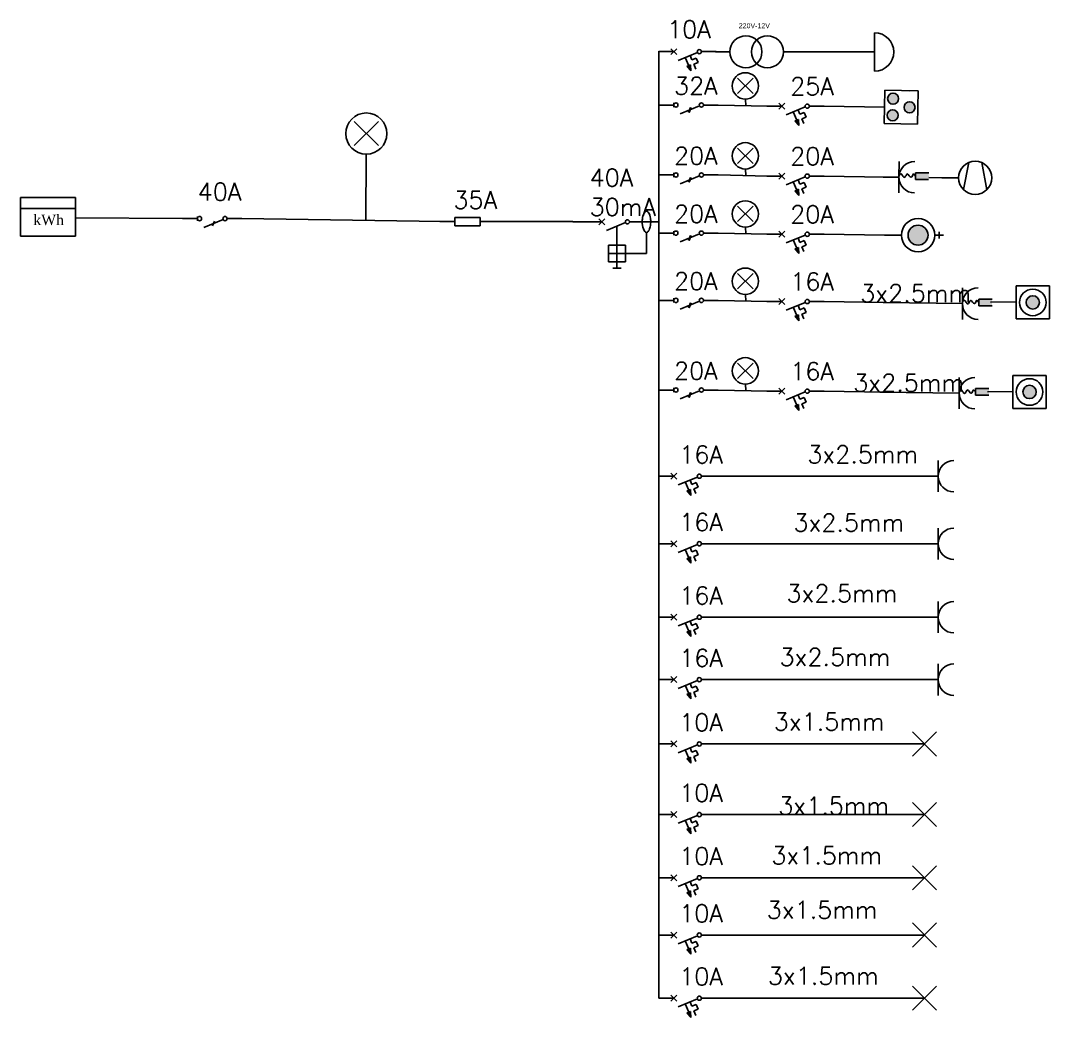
# Model space of a CAD drawing. Header units: millimetres. Extents: x 2744.1 to 2773.1, y 1487 to 1500.
# Drawn here: x 2767.29 to 2773.13, y 1492.5 to 1498.17 of the extents above; entities that cross this region are included whole.
import ezdxf

# ---------------------------------------------------------------- set-up
doc = ezdxf.new("R2010")
doc.units = ezdxf.units.MM
doc.linetypes.add('ACAD_ISO10W100', pattern=[18, 12, -3, 0, -3])
for name, color, linetype in [('00-03-bmw', 1, 'Continuous'), ('Γραμμές Λευκών Συσκευών', 1, 'Continuous'), ('Γραμμές Φωτισμού', 5, 'Continuous'), ('Πίνακας Διανομής', 254, 'Continuous'), ('συμβολα', 254, 'Continuous')]:
    doc.layers.add(name, color=color, linetype=linetype)
doc.styles.add('Romans', font='Romans.shx')
doc.styles.get("Standard").update_dxf_attribs({"font": 'arial.ttf'})

msp = doc.modelspace()

# ---------------------------------------------------------------- hatches: boundary and pattern name
at = {"layer": '00-03-bmw'}
for points in [[(2772.3723, 1497.3058), (2772.3721, 1497.268), (2772.4476, 1497.2675), (2772.4479, 1497.3053)], [(2772.7325, 1496.5876), (2772.7325, 1496.5498), (2772.8081, 1496.5498), (2772.8081, 1496.5876)], [(2772.7142, 1496.0782), (2772.7142, 1496.0404), (2772.7898, 1496.0404), (2772.7898, 1496.0782)]]:
    msp.add_hatch(color=256, dxfattribs=at).paths.add_polyline_path(points)
at = {"layer": 'Γραμμές Λευκών Συσκευών', "linetype": 'Continuous'}
h = msp.add_hatch(color=256, dxfattribs=at)
h.paths.add_polyline_path([(2772.3075, 1497.6775, 1), (2772.3705, 1497.6775, 1)])
h.paths.add_polyline_path([(2772.2749, 1497.6325, 1), (2772.2119, 1497.6325, 1)])
h.paths.add_polyline_path([(2772.2771, 1497.7269, 1), (2772.2141, 1497.7269, 1)])
for points in [[(2772.3306, 1496.9507, 1), (2772.444, 1496.9507, 1)], [(2773.0772, 1496.5687, 1), (2773.0016, 1496.5687, 1)], [(2773.0589, 1496.0593, 1), (2772.9833, 1496.0593, 1)]]:
    msp.add_hatch(color=256, dxfattribs=at).paths.add_polyline_path(points)
at = {"layer": 'συμβολα'}
h = msp.add_hatch(color=256, dxfattribs=at)
h.dxf.hatch_style = 1
h.paths.add_polyline_path([(2771.0968, 1497.8847), (2771.095, 1497.9192), (2771.0728, 1497.9094)])
h = msp.add_hatch(color=256, dxfattribs=at)
h.dxf.hatch_style = 1
h.paths.add_polyline_path([(2771.7103, 1497.5747), (2771.7085, 1497.6092), (2771.6863, 1497.5994)])
h = msp.add_hatch(color=256, dxfattribs=at)
h.dxf.hatch_style = 1
h.paths.add_polyline_path([(2771.7103, 1497.177), (2771.7085, 1497.2114), (2771.6863, 1497.2016)])
h = msp.add_hatch(color=256, dxfattribs=at)
h.dxf.hatch_style = 1
h.paths.add_polyline_path([(2771.7103, 1496.8466), (2771.7085, 1496.8811), (2771.6863, 1496.8713)])
h = msp.add_hatch(color=256, dxfattribs=at)
h.dxf.hatch_style = 1
h.paths.add_polyline_path([(2771.7103, 1496.4641), (2771.7085, 1496.4985), (2771.6863, 1496.4888)])
h = msp.add_hatch(color=256, dxfattribs=at)
h.dxf.hatch_style = 1
h.paths.add_polyline_path([(2771.7103, 1495.9545), (2771.7085, 1495.9889), (2771.6863, 1495.9791)])
h = msp.add_hatch(color=256, dxfattribs=at)
h.dxf.hatch_style = 1
h.paths.add_polyline_path([(2771.0968, 1495.471), (2771.095, 1495.5054), (2771.0728, 1495.4956)])
h = msp.add_hatch(color=256, dxfattribs=at)
h.dxf.hatch_style = 1
h.paths.add_polyline_path([(2771.0968, 1495.0868), (2771.095, 1495.1213), (2771.0728, 1495.1115)])
h = msp.add_hatch(color=256, dxfattribs=at)
h.dxf.hatch_style = 1
h.paths.add_polyline_path([(2771.0968, 1494.6694), (2771.095, 1494.7038), (2771.0728, 1494.694)])
h = msp.add_hatch(color=256, dxfattribs=at)
h.dxf.hatch_style = 1
h.paths.add_polyline_path([(2771.0968, 1494.3145), (2771.095, 1494.349), (2771.0728, 1494.3392)])
h = msp.add_hatch(color=256, dxfattribs=at)
h.dxf.hatch_style = 1
h.paths.add_polyline_path([(2771.0968, 1493.9486), (2771.095, 1493.983), (2771.0728, 1493.9732)])
h = msp.add_hatch(color=256, dxfattribs=at)
h.dxf.hatch_style = 1
h.paths.add_polyline_path([(2771.0968, 1493.5473), (2771.095, 1493.5817), (2771.0728, 1493.5719)])
h = msp.add_hatch(color=256, dxfattribs=at)
h.dxf.hatch_style = 1
h.paths.add_polyline_path([(2771.0968, 1493.1877), (2771.095, 1493.2222), (2771.0728, 1493.2124)])
h = msp.add_hatch(color=256, dxfattribs=at)
h.dxf.hatch_style = 1
h.paths.add_polyline_path([(2771.0968, 1492.8624), (2771.095, 1492.8968), (2771.0728, 1492.887)])
h = msp.add_hatch(color=256, dxfattribs=at)
h.dxf.hatch_style = 1
h.paths.add_polyline_path([(2771.0968, 1492.5034), (2771.095, 1492.5378), (2771.0728, 1492.5281)])

# ---------------------------------------------------------------- linework, layer by layer
at = {"layer": '00-03-bmw'}
for p, q in [((2772.3723, 1497.3058, 1.44), (2772.3721, 1497.268, 1.44)), ((2772.3721, 1497.268, 1.44), (2772.4476, 1497.2675, 1.44)), ((2772.4479, 1497.3053, 1.44), (2772.3723, 1497.3058, 1.44)), ((2772.8081, 1496.5876, 1.4152), (2772.7325, 1496.5876, 1.4152)), ((2772.7325, 1496.5876, 1.4152), (2772.7325, 1496.5498, 1.4152)), ((2772.7325, 1496.5498, 1.4152), (2772.8081, 1496.5498, 1.4152)), ((2772.7898, 1496.0782, 1.44), (2772.7142, 1496.0782, 1.44)), ((2772.7142, 1496.0782, 1.44), (2772.7142, 1496.0404, 1.44)), ((2772.7142, 1496.0404, 1.44), (2772.7898, 1496.0404, 1.44))]:
    msp.add_line(p, q, dxfattribs=at)
for points in [[(2772.3722, 1497.2869, 1.44), (2772.3594, 1497.2977, 1.44), (2772.3551, 1497.2886, 1.44), (2772.3472, 1497.2801, 1.44), (2772.3369, 1497.2888, 1.44), (2772.3268, 1497.2988, 1.44), (2772.3169, 1497.2865, 1.44), (2772.309, 1497.2789, 1.44), (2772.2988, 1497.2908, 1.44), (2772.2888, 1497.2991, 1.44), (2772.28, 1497.2897, 1.44), (2772.2799, 1497.2734, 1.44)], [(2772.7325, 1496.5687, 1.4152), (2772.7196, 1496.5794, 1.4152), (2772.7154, 1496.5703, 1.4152), (2772.7075, 1496.5618, 1.4152), (2772.6972, 1496.5703, 1.4152), (2772.6871, 1496.5804, 1.4152), (2772.6773, 1496.5679, 1.4152), (2772.6694, 1496.5603, 1.4152), (2772.6591, 1496.5721, 1.4152), (2772.6491, 1496.5804, 1.4152), (2772.6404, 1496.5709, 1.4152), (2772.6404, 1496.5546, 1.4152)], [(2772.7142, 1496.0593, 1.44), (2772.7013, 1496.07, 1.44), (2772.6971, 1496.0609, 1.44), (2772.6892, 1496.0524, 1.44), (2772.6789, 1496.0609, 1.44), (2772.6688, 1496.071, 1.44), (2772.659, 1496.0585, 1.44), (2772.6511, 1496.0509, 1.44), (2772.6408, 1496.0628, 1.44), (2772.6308, 1496.071, 1.44), (2772.622, 1496.0615, 1.44), (2772.622, 1496.0452, 1.44)]]:
    msp.add_spline(points, degree=3, dxfattribs=at)
at = {"layer": 'Γραμμές Λευκών Συσκευών', "linetype": 'Continuous'}
for p, q in [((2772.1951, 1497.5863, 1.44), (2772.1994, 1497.7753, 1.44)), ((2772.1994, 1497.7753, 1.44), (2772.3884, 1497.7709, 1.44)), ((2772.2939, 1497.7731, 1.44), (2772.3411, 1497.772, 1.44)), ((2772.3884, 1497.7709, 1.44), (2772.384, 1497.582, 1.44)), ((2772.384, 1497.582, 1.44), (2772.1951, 1497.5863, 1.44)), ((2772.6176, 1497.2771, 2.88), (2772.5221, 1497.2777, 2.88)), ((2772.6176, 1497.2771, 2.88), (2772.6176, 1497.2771, 2.88)), ((2772.507, 1496.9507, 1.44), (2772.507, 1496.97, 1.44)), ((2772.2928, 1496.9507, 1.44), (2772.1972, 1496.9507, 1.44)), ((2772.2928, 1496.9507, 1.44), (2772.2928, 1496.9507, 1.44)), ((2772.4818, 1496.9507, 1.44), (2772.5322, 1496.9507, 1.44)), ((2772.507, 1496.9315, 1.44), (2772.507, 1496.9507, 1.44)), ((2772.9449, 1496.4742, -3.5452), (2772.9449, 1496.6632, -3.5452)), ((2772.9449, 1496.6632, -3.5452), (2773.1339, 1496.6632, -3.5452)), ((2773.0394, 1496.6632, -3.5452), (2773.0394, 1496.6632, -3.5452)), ((2773.0394, 1496.6632, -3.5452), (2773.0867, 1496.6632, -3.5452)), ((2773.1339, 1496.6632, -3.5452), (2773.1339, 1496.4742, -3.5452)), ((2773.1339, 1496.6002, -3.5452), (2773.1339, 1496.6317, -3.5452)), ((2773.1339, 1496.5372, -3.5452), (2773.1339, 1496.5057, -3.5452)), ((2773.1339, 1496.4742, -3.5452), (2772.9449, 1496.4742, -3.5452)), ((2772.9266, 1495.9648, -3.5204), (2772.9266, 1496.1538, -3.5204)), ((2772.9266, 1496.1538, -3.5204), (2773.1156, 1496.1538, -3.5204)), ((2773.0211, 1496.1538, -3.5204), (2773.0211, 1496.1538, -3.5204)), ((2773.0211, 1496.1538, -3.5204), (2773.0684, 1496.1538, -3.5204)), ((2773.1156, 1496.1538, -3.5204), (2773.1156, 1495.9648, -3.5204)), ((2773.1156, 1496.0908, -3.5204), (2773.1156, 1496.1223, -3.5204)), ((2773.1156, 1496.0278, -3.5204), (2773.1156, 1495.9963, -3.5204)), ((2773.1156, 1495.9648, -3.5204), (2772.9266, 1495.9648, -3.5204))]:
    msp.add_line(p, q, dxfattribs=at)
at = {"layer": 'Γραμμές Λευκών Συσκευών'}
for p, q in [((2772.2787, 1497.2805, 1.44), (2772.2793, 1497.37, 1.44)), ((2772.1893, 1497.2811, 1.44), (2772.2787, 1497.2805, 1.44)), ((2772.2787, 1497.2805, 1.44), (2772.2782, 1497.1911, 1.44)), ((2772.6391, 1496.5617, 1.4152), (2772.6391, 1496.6512, 1.4152)), ((2772.1889, 1496.5683, 1.4152), (2772.6391, 1496.5617, 1.4152)), ((2772.6391, 1496.5617, 1.4152), (2772.6391, 1496.4723, 1.4152)), ((2772.9449, 1496.5715, -3.5452), (2772.7999, 1496.5695, 1.4152)), ((2772.6208, 1496.0524, 1.44), (2772.6208, 1496.1418, 1.44)), ((2772.1706, 1496.059, 1.44), (2772.6208, 1496.0524, 1.44)), ((2772.6208, 1496.0524, 1.44), (2772.6208, 1495.9629, 1.44)), ((2772.9266, 1496.0621, -3.5204), (2772.7816, 1496.0602, 1.44))]:
    msp.add_line(p, q, dxfattribs=at)
at = {"layer": 'Γραμμές Λευκών Συσκευών', "linetype": 'ACAD_ISO10W100', "ltscale": 0.1}
for p, q in [((2772.6765, 1497.364, 2.88), (2772.6449, 1497.2101, 2.88)), ((2772.7489, 1497.3635, 2.88), (2772.7785, 1497.2092, 2.88))]:
    msp.add_line(p, q, dxfattribs=at)
at = {"layer": 'Γραμμές Λευκών Συσκευών', "ltscale": 0.3}
msp.add_line((2772.525, 1497.2777, 2.88), (2772.4481, 1497.2782, 2.88), dxfattribs=at)
at = {"layer": 'Γραμμές Λευκών Συσκευών', "linetype": 'Continuous'}
for centre, radius in [((2772.2456, 1497.7269, 1.44), 0.0315), ((2772.2434, 1497.6325, 1.44), 0.0315), ((2772.339, 1497.6775, 1.44), 0.0315), ((2772.7121, 1497.2765, 2.88), 0.0945), ((2772.3873, 1496.9507, 1.44), 0.0945), ((2772.3873, 1496.9507, 1.44), 0.0567), ((2773.0394, 1496.5687, -3.5452), 0.0756), ((2773.0394, 1496.5687, -3.5452), 0.0378), ((2773.0211, 1496.0593, -3.5204), 0.0756), ((2773.0211, 1496.0593, -3.5204), 0.0378)]:
    msp.add_circle(centre, radius, dxfattribs=at)
at = {"layer": 'Γραμμές Λευκών Συσκευών'}
for centre, start, end in [((2772.3682, 1497.28, 1.44), 89.63167, 269.63167), ((2772.7285, 1496.5617, 1.4152), 90, 270), ((2772.7102, 1496.0524, 1.44), 90, 270)]:
    msp.add_arc(centre, 0.0894, start, end, dxfattribs=at)
at = {"layer": 'Γραμμές Φωτισμού'}
for p, q in [((2772.3556, 1494.1267), (2772.4928, 1493.9896)), ((2772.4928, 1494.1267), (2772.3556, 1493.9896)), ((2772.3556, 1493.7254), (2772.4928, 1493.5882)), ((2772.4928, 1493.7254), (2772.3556, 1493.5882)), ((2772.3556, 1493.3659), (2772.4928, 1493.2287)), ((2772.4928, 1493.3659), (2772.3556, 1493.2287)), ((2772.3556, 1493.0405), (2772.4928, 1492.9033)), ((2772.4928, 1493.0405), (2772.3556, 1492.9033)), ((2772.3556, 1492.6816), (2772.4928, 1492.5444)), ((2772.4928, 1492.6816), (2772.3556, 1492.5444))]:
    msp.add_line(p, q, dxfattribs=at)
at = {"layer": 'Πίνακας Διανομής'}
for p, q in [((2772.1402, 1497.9924), (2772.1402, 1498.1018)), ((2770.9151, 1497.0266), (2770.9151, 1497.9971)), ((2771.7009, 1497.9931), (2772.0279, 1497.9931)), ((2772.0308, 1497.9924), (2772.1402, 1497.9924)), ((2772.1402, 1497.9924), (2772.1402, 1497.883)), ((2771.4058, 1497.7247), (2771.4085, 1497.687)), ((2771.2521, 1497.6906), (2771.5322, 1497.6842)), ((2771.8536, 1497.6842), (2772.1972, 1497.6788, 1.44)), ((2769.2518, 1497.4115), (2769.2483, 1497.0344)), ((2771.4058, 1497.3269), (2771.4085, 1497.2892)), ((2771.2521, 1497.2929), (2771.5322, 1497.2864)), ((2771.8536, 1497.2864), (2772.1972, 1497.2811, 1.44)), ((2768.2079, 1497.045), (2767.5994, 1497.0485)), ((2768.5449, 1497.045), (2769.6773, 1497.0279)), ((2769.982, 1497.0279), (2770.4256, 1497.0279)), ((2770.9151, 1497.0266), (2770.9151, 1495.6089)), ((2771.2521, 1496.9625), (2771.5322, 1496.956)), ((2771.4058, 1496.9966), (2771.4085, 1496.9589)), ((2771.8536, 1496.956), (2772.1972, 1496.9507, 1.44)), ((2771.4058, 1496.614), (2771.4085, 1496.5764)), ((2771.2521, 1496.58), (2771.5322, 1496.5735)), ((2771.8536, 1496.5735), (2772.1972, 1496.5682, 1.44)), ((2771.4058, 1496.1044), (2771.4085, 1496.0668)), ((2771.2521, 1496.0704), (2771.5322, 1496.0639)), ((2771.8536, 1496.0639), (2772.1972, 1496.0586, 1.44)), ((2770.9151, 1495.6089), (2770.9151, 1494.3145)), ((2771.2401, 1495.5804), (2772.4238, 1495.5804)), ((2771.2401, 1495.1963), (2772.4238, 1495.1963)), ((2771.2401, 1494.7788), (2772.4238, 1494.7788)), ((2771.2401, 1494.4239), (2772.4238, 1494.4239)), ((2770.9151, 1494.3145), (2770.9151, 1493.0128)), ((2771.2401, 1494.058), (2772.4238, 1494.058)), ((2770.9151, 1493.77), (2770.9151, 1492.6128)), ((2771.2401, 1493.6567), (2772.4238, 1493.6567)), ((2771.2401, 1493.2972), (2772.4238, 1493.2972)), ((2771.2401, 1492.9718), (2772.4238, 1492.9718)), ((2771.2401, 1492.6128), (2772.4238, 1492.6128))]:
    msp.add_line(p, q, dxfattribs=at)
msp.add_arc((2772.1402, 1497.9924), 0.1094, 270, 90, dxfattribs=at)
at = {"layer": 'συμβολα'}
for p, q in [((2771.0161, 1498.0111), (2770.9821, 1497.9772)), ((2771.0161, 1497.9772), (2770.9821, 1498.0111)), ((2770.9991, 1497.9941), (2770.9151, 1497.9941)), ((2771.133, 1497.9895), (2771.0241, 1497.9444)), ((2771.0842, 1497.9144), (2771.0646, 1497.9617)), ((2771.1026, 1497.9478), (2771.0925, 1497.9722)), ((2771.1267, 1497.9578), (2771.1026, 1497.9478)), ((2771.1373, 1497.9322), (2771.1267, 1497.9578)), ((2771.2401, 1497.9941), (2771.1561, 1497.9941)), ((2771.3182, 1497.9931), (2771.2368, 1497.9931)), ((2771.6223, 1497.9931), (2771.7037, 1497.9931)), ((2771.0728, 1497.9094), (2771.095, 1497.9192)), ((2771.0968, 1497.8847), (2771.0728, 1497.9094)), ((2771.095, 1497.9192), (2771.0968, 1497.8847)), ((2771.1373, 1497.9322), (2771.1132, 1497.9222)), ((2771.1244, 1497.8953), (2771.1132, 1497.9222)), ((2771.3618, 1497.8436), (2771.4497, 1497.7557)), ((2771.4497, 1497.8436), (2771.3618, 1497.7557)), ((2770.9991, 1497.6906), (2770.9151, 1497.6906)), ((2770.9991, 1497.7026), (2770.9991, 1497.6786)), ((2771.145, 1497.6861), (2771.0361, 1497.6409)), ((2771.0936, 1497.6761), (2771.083, 1497.6491)), ((2771.0974, 1497.6761), (2771.0867, 1497.6491)), ((2771.2521, 1497.6906), (2771.1681, 1497.6906)), ((2771.6126, 1497.6842), (2771.5286, 1497.6842)), ((2771.6296, 1497.7011), (2771.5957, 1497.6672)), ((2771.6296, 1497.6672), (2771.5957, 1497.7011)), ((2771.7465, 1497.6796), (2771.6376, 1497.6345)), ((2771.7161, 1497.6379), (2771.706, 1497.6623)), ((2771.8536, 1497.6842), (2771.7696, 1497.6842)), ((2771.6977, 1497.6044), (2771.6781, 1497.6518)), ((2771.6863, 1497.5994), (2771.7085, 1497.6092)), ((2771.7103, 1497.5747), (2771.6863, 1497.5994)), ((2771.7085, 1497.6092), (2771.7103, 1497.5747)), ((2771.7402, 1497.6478), (2771.7161, 1497.6379)), ((2771.7508, 1497.6222), (2771.7267, 1497.6122)), ((2771.7379, 1497.5853), (2771.7267, 1497.6122)), ((2771.7508, 1497.6222), (2771.7402, 1497.6478)), ((2769.1832, 1497.5971), (2769.3204, 1497.4599)), ((2769.3204, 1497.5971), (2769.1832, 1497.4599)), ((2771.3618, 1497.4458), (2771.4497, 1497.3579)), ((2771.4497, 1497.4458), (2771.3618, 1497.3579)), ((2770.9991, 1497.2929), (2770.9151, 1497.2929)), ((2770.9991, 1497.3049), (2770.9991, 1497.2809)), ((2771.145, 1497.2883), (2771.0361, 1497.2432)), ((2771.0936, 1497.2783), (2771.083, 1497.2513)), ((2771.0974, 1497.2783), (2771.0867, 1497.2513)), ((2771.2521, 1497.2929), (2771.1681, 1497.2929)), ((2771.6126, 1497.2864), (2771.5286, 1497.2864)), ((2771.6296, 1497.3034), (2771.5957, 1497.2694)), ((2771.6296, 1497.2694), (2771.5957, 1497.3034)), ((2771.7465, 1497.2818), (2771.6376, 1497.2367)), ((2771.6977, 1497.2066), (2771.6781, 1497.254)), ((2771.7161, 1497.2401), (2771.706, 1497.2645)), ((2771.7402, 1497.2501), (2771.7161, 1497.2401)), ((2771.7508, 1497.2244), (2771.7402, 1497.2501)), ((2771.8536, 1497.2864), (2771.7696, 1497.2864)), ((2771.6863, 1497.2016), (2771.7085, 1497.2114)), ((2771.7103, 1497.177), (2771.6863, 1497.2016)), ((2771.7085, 1497.2114), (2771.7103, 1497.177)), ((2771.7508, 1497.2244), (2771.7267, 1497.2144)), ((2771.7379, 1497.1875), (2771.7267, 1497.2144)), ((2767.2869, 1497.1334), (2767.2869, 1497.1647)), ((2767.2869, 1497.1647), (2767.5994, 1497.1647)), ((2767.2869, 1497.1334), (2767.2869, 1496.9459)), ((2767.5994, 1497.1647), (2767.5994, 1497.1334)), ((2767.5994, 1496.9459), (2767.5994, 1497.1334)), ((2767.5994, 1497.1022), (2767.2869, 1497.1022)), ((2770.827, 1497.069), (2770.8301, 1497.0753)), ((2770.8301, 1497.0753), (2770.8341, 1497.0809)), ((2770.8341, 1497.0809), (2770.8387, 1497.0852)), ((2770.8387, 1497.0852), (2770.8426, 1497.0865)), ((2770.8426, 1497.0865), (2770.8458, 1497.0864)), ((2770.8458, 1497.0864), (2770.8499, 1497.0848)), ((2770.8499, 1497.0848), (2770.8536, 1497.0812)), ((2770.8536, 1497.0812), (2770.8578, 1497.0753)), ((2770.8578, 1497.0753), (2770.8607, 1497.0695)), ((2771.3618, 1497.1155), (2771.4497, 1497.0276)), ((2771.4497, 1497.1155), (2771.3618, 1497.0276)), ((2768.2919, 1497.045), (2768.2079, 1497.045)), ((2768.2919, 1497.057), (2768.2919, 1497.033)), ((2768.4378, 1497.0404), (2768.3289, 1496.9953)), ((2768.3887, 1497.0313), (2768.378, 1497.0043)), ((2768.5449, 1497.045), (2768.4609, 1497.045)), ((2769.754, 1497.0279), (2769.67, 1497.0279)), ((2769.754, 1497.0519), (2769.898, 1497.0519)), ((2769.754, 1497.0039), (2769.754, 1497.0519)), ((2769.898, 1497.0519), (2769.898, 1497.0039)), ((2769.982, 1497.0279), (2769.898, 1497.0279)), ((2770.592, 1497.0266), (2770.4256, 1497.0266)), ((2770.608, 1497.0096), (2770.574, 1497.0435)), ((2770.608, 1497.0435), (2770.574, 1497.0096)), ((2770.7249, 1497.022), (2770.616, 1496.9769)), ((2770.916, 1497.0266), (2770.748, 1497.0266)), ((2770.8202, 1497.0356), (2770.8208, 1497.042)), ((2770.8204, 1497.0266), (2770.8202, 1497.0356)), ((2770.8202, 1497.0189), (2770.8204, 1497.0266)), ((2770.8214, 1497.0062), (2770.8202, 1497.0189)), ((2770.8208, 1497.042), (2770.8222, 1497.0521)), ((2770.8222, 1497.0521), (2770.8241, 1497.0606)), ((2770.8241, 1497.0606), (2770.827, 1497.069)), ((2770.8607, 1497.0695), (2770.8628, 1497.0639)), ((2770.8628, 1497.0639), (2770.8652, 1497.055)), ((2770.8652, 1497.055), (2770.8664, 1497.0483)), ((2770.8664, 1497.0483), (2770.8674, 1497.0402)), ((2770.8676, 1497.0153), (2770.8671, 1497.0105)), ((2770.8674, 1497.0402), (2770.8678, 1497.0344)), ((2770.8679, 1497.022), (2770.8676, 1497.0153)), ((2770.8678, 1497.0344), (2770.8679, 1497.0299)), ((2770.8679, 1497.0299), (2770.868, 1497.0262)), ((2770.868, 1497.0262), (2770.8679, 1497.022)), ((2769.898, 1497.0039), (2769.754, 1497.0039)), ((2770.676, 1496.8946), (2770.676, 1497.0026)), ((2770.8232, 1496.9962), (2770.8214, 1497.0062)), ((2770.8263, 1496.9859), (2770.8232, 1496.9962)), ((2770.8302, 1496.9776), (2770.8263, 1496.9859)), ((2770.8345, 1496.9718), (2770.8302, 1496.9776)), ((2770.8393, 1496.9676), (2770.8345, 1496.9718)), ((2770.844, 1496.9666), (2770.8393, 1496.9676)), ((2770.844, 1496.9666), (2770.844, 1496.8466)), ((2770.8491, 1496.9679), (2770.8441, 1496.9666)), ((2770.8532, 1496.9715), (2770.8491, 1496.9679)), ((2770.856, 1496.975), (2770.8532, 1496.9715)), ((2770.8589, 1496.9798), (2770.856, 1496.975)), ((2770.8617, 1496.9862), (2770.8589, 1496.9798)), ((2770.8637, 1496.9921), (2770.8617, 1496.9862)), ((2770.8654, 1496.9991), (2770.8637, 1496.9921)), ((2770.8665, 1497.0054), (2770.8654, 1496.9991)), ((2770.8671, 1497.0105), (2770.8665, 1497.0054)), ((2770.9991, 1496.9625), (2770.9151, 1496.9625)), ((2770.9991, 1496.9745), (2770.9991, 1496.9505)), ((2771.145, 1496.9579), (2771.0361, 1496.9128)), ((2771.2521, 1496.9625), (2771.1681, 1496.9625)), ((2771.6126, 1496.956), (2771.5286, 1496.956)), ((2771.6296, 1496.973), (2771.5957, 1496.9391)), ((2771.6296, 1496.9391), (2771.5957, 1496.973)), ((2771.8536, 1496.956), (2771.7696, 1496.956)), ((2767.2869, 1496.9459), (2767.5994, 1496.9459)), ((2771.0936, 1496.948), (2771.083, 1496.921)), ((2771.0974, 1496.948), (2771.0867, 1496.921)), ((2771.7465, 1496.9514), (2771.6376, 1496.9063)), ((2771.6977, 1496.8763), (2771.6781, 1496.9236)), ((2771.7161, 1496.9097), (2771.706, 1496.9341)), ((2771.7402, 1496.9197), (2771.7161, 1496.9097)), ((2771.7508, 1496.8941), (2771.7402, 1496.9197)), ((2770.628, 1496.7986), (2770.628, 1496.8946)), ((2770.628, 1496.8946), (2770.724, 1496.8946)), ((2770.724, 1496.8466), (2770.628, 1496.8466)), ((2770.676, 1496.8946), (2770.676, 1496.7986)), ((2770.724, 1496.8946), (2770.724, 1496.7986)), ((2770.844, 1496.8466), (2770.724, 1496.8466)), ((2771.6863, 1496.8713), (2771.7085, 1496.8811)), ((2771.7103, 1496.8466), (2771.6863, 1496.8713)), ((2771.7085, 1496.8811), (2771.7103, 1496.8466)), ((2771.7508, 1496.8941), (2771.7267, 1496.8841)), ((2771.7379, 1496.8572), (2771.7267, 1496.8841)), ((2770.724, 1496.7986), (2770.628, 1496.7986)), ((2770.676, 1496.7986), (2770.676, 1496.7626)), ((2770.7, 1496.7626), (2770.652, 1496.7626)), ((2771.3618, 1496.733), (2771.4497, 1496.6451)), ((2771.4497, 1496.733), (2771.3618, 1496.6451)), ((2770.9991, 1496.58), (2770.9151, 1496.58)), ((2770.9991, 1496.592), (2770.9991, 1496.568)), ((2771.145, 1496.5754), (2771.0361, 1496.5303)), ((2771.0936, 1496.5655), (2771.083, 1496.5384)), ((2771.0974, 1496.5655), (2771.0867, 1496.5384)), ((2771.2521, 1496.58), (2771.1681, 1496.58)), ((2771.6126, 1496.5735), (2771.5286, 1496.5735)), ((2771.6296, 1496.5905), (2771.5957, 1496.5566)), ((2771.6296, 1496.5566), (2771.5957, 1496.5905)), ((2771.7465, 1496.5689), (2771.6376, 1496.5238)), ((2771.7161, 1496.5272), (2771.706, 1496.5516)), ((2771.8536, 1496.5735), (2771.7696, 1496.5735)), ((2771.6977, 1496.4938), (2771.6781, 1496.5411)), ((2771.6863, 1496.4888), (2771.7085, 1496.4985)), ((2771.7103, 1496.4641), (2771.6863, 1496.4888)), ((2771.7085, 1496.4985), (2771.7103, 1496.4641)), ((2771.7402, 1496.5372), (2771.7161, 1496.5272)), ((2771.7508, 1496.5116), (2771.7267, 1496.5016)), ((2771.7379, 1496.4747), (2771.7267, 1496.5016)), ((2771.7508, 1496.5116), (2771.7402, 1496.5372)), ((2771.3618, 1496.2233), (2771.4497, 1496.1354)), ((2771.4497, 1496.2233), (2771.3618, 1496.1354)), ((2770.9991, 1496.0824), (2770.9991, 1496.0584)), ((2771.6296, 1496.0809), (2771.5957, 1496.0469)), ((2771.6296, 1496.0469), (2771.5957, 1496.0809)), ((2770.9991, 1496.0704), (2770.9151, 1496.0704)), ((2771.145, 1496.0658), (2771.0361, 1496.0207)), ((2771.0936, 1496.0558), (2771.083, 1496.0288)), ((2771.0974, 1496.0558), (2771.0867, 1496.0288)), ((2771.2521, 1496.0704), (2771.1681, 1496.0704)), ((2771.6126, 1496.0639), (2771.5286, 1496.0639)), ((2771.7465, 1496.0593), (2771.6376, 1496.0142)), ((2771.6977, 1495.9841), (2771.6781, 1496.0315)), ((2771.7161, 1496.0176), (2771.706, 1496.042)), ((2771.7402, 1496.0276), (2771.7161, 1496.0176)), ((2771.7508, 1496.0019), (2771.7402, 1496.0276)), ((2771.8536, 1496.0639), (2771.7696, 1496.0639)), ((2771.6863, 1495.9791), (2771.7085, 1495.9889)), ((2771.7103, 1495.9545), (2771.6863, 1495.9791)), ((2771.7085, 1495.9889), (2771.7103, 1495.9545)), ((2771.7508, 1496.0019), (2771.7267, 1495.9919)), ((2771.7379, 1495.965), (2771.7267, 1495.9919)), ((2770.9991, 1495.5804), (2770.9151, 1495.5804)), ((2771.0161, 1495.5974), (2770.9821, 1495.5634)), ((2771.0161, 1495.5634), (2770.9821, 1495.5974)), ((2771.133, 1495.5758), (2771.0241, 1495.5307)), ((2771.1026, 1495.5341), (2771.0925, 1495.5585)), ((2771.2401, 1495.5804), (2771.1561, 1495.5804)), ((2771.0842, 1495.5006), (2771.0646, 1495.548)), ((2771.0728, 1495.4956), (2771.095, 1495.5054)), ((2771.0968, 1495.471), (2771.0728, 1495.4956)), ((2771.095, 1495.5054), (2771.0968, 1495.471)), ((2771.1267, 1495.5441), (2771.1026, 1495.5341)), ((2771.1373, 1495.5184), (2771.1132, 1495.5084)), ((2771.1244, 1495.4815), (2771.1132, 1495.5084)), ((2771.1373, 1495.5184), (2771.1267, 1495.5441)), ((2771.0161, 1495.2132), (2770.9821, 1495.1793)), ((2771.0161, 1495.1793), (2770.9821, 1495.2132)), ((2770.9991, 1495.1963), (2770.9151, 1495.1963)), ((2771.133, 1495.1917), (2771.0241, 1495.1466)), ((2771.0842, 1495.1165), (2771.0646, 1495.1639)), ((2771.1026, 1495.15), (2771.0925, 1495.1744)), ((2771.1267, 1495.16), (2771.1026, 1495.15)), ((2771.1373, 1495.1343), (2771.1267, 1495.16)), ((2771.2401, 1495.1963), (2771.1561, 1495.1963)), ((2771.0728, 1495.1115), (2771.095, 1495.1213)), ((2771.0968, 1495.0868), (2771.0728, 1495.1115)), ((2771.095, 1495.1213), (2771.0968, 1495.0868)), ((2771.1373, 1495.1343), (2771.1132, 1495.1243)), ((2771.1244, 1495.0974), (2771.1132, 1495.1243)), ((2771.0161, 1494.7957), (2770.9821, 1494.7618)), ((2771.0161, 1494.7618), (2770.9821, 1494.7957)), ((2770.9991, 1494.7788), (2770.9151, 1494.7788)), ((2771.133, 1494.7742), (2771.0241, 1494.7291)), ((2771.0842, 1494.699), (2771.0646, 1494.7464)), ((2771.1026, 1494.7325), (2771.0925, 1494.7569)), ((2771.1267, 1494.7425), (2771.1026, 1494.7325)), ((2771.1373, 1494.7168), (2771.1267, 1494.7425)), ((2771.2401, 1494.7788), (2771.1561, 1494.7788)), ((2771.0728, 1494.694), (2771.095, 1494.7038)), ((2771.0968, 1494.6694), (2771.0728, 1494.694)), ((2771.095, 1494.7038), (2771.0968, 1494.6694)), ((2771.1373, 1494.7168), (2771.1132, 1494.7068)), ((2771.1244, 1494.6799), (2771.1132, 1494.7068)), ((2770.9991, 1494.4239), (2770.9151, 1494.4239)), ((2771.0161, 1494.4409), (2770.9821, 1494.407)), ((2771.0161, 1494.407), (2770.9821, 1494.4409)), ((2771.133, 1494.4193), (2771.0241, 1494.3742)), ((2771.0842, 1494.3442), (2771.0646, 1494.3915)), ((2771.1026, 1494.3776), (2771.0925, 1494.402)), ((2771.1267, 1494.3876), (2771.1026, 1494.3776)), ((2771.1373, 1494.362), (2771.1267, 1494.3876)), ((2771.2401, 1494.4239), (2771.1561, 1494.4239)), ((2771.0728, 1494.3392), (2771.095, 1494.349)), ((2771.0968, 1494.3145), (2771.0728, 1494.3392)), ((2771.095, 1494.349), (2771.0968, 1494.3145)), ((2771.1373, 1494.362), (2771.1132, 1494.352)), ((2771.1244, 1494.3251), (2771.1132, 1494.352)), ((2770.9991, 1494.058), (2770.9151, 1494.058)), ((2771.0161, 1494.075), (2770.9821, 1494.041)), ((2771.0161, 1494.041), (2770.9821, 1494.075)), ((2771.133, 1494.0534), (2771.0241, 1494.0083)), ((2771.1026, 1494.0117), (2771.0925, 1494.0361)), ((2771.2401, 1494.058), (2771.1561, 1494.058)), ((2771.0842, 1493.9783), (2771.0646, 1494.0256)), ((2771.0728, 1493.9732), (2771.095, 1493.983)), ((2771.095, 1493.983), (2771.0968, 1493.9486)), ((2771.1267, 1494.0217), (2771.1026, 1494.0117)), ((2771.1373, 1493.996), (2771.1132, 1493.9861)), ((2771.1244, 1493.9591), (2771.1132, 1493.9861)), ((2771.1373, 1493.996), (2771.1267, 1494.0217)), ((2771.0968, 1493.9486), (2771.0728, 1493.9732)), ((2770.9991, 1493.6567), (2770.9151, 1493.6567)), ((2771.0161, 1493.6737), (2770.9821, 1493.6397)), ((2771.0161, 1493.6397), (2770.9821, 1493.6737)), ((2771.133, 1493.6521), (2771.0241, 1493.607)), ((2771.0842, 1493.5769), (2771.0646, 1493.6243)), ((2771.1026, 1493.6104), (2771.0925, 1493.6348)), ((2771.2401, 1493.6567), (2771.1561, 1493.6567)), ((2771.0728, 1493.5719), (2771.095, 1493.5817)), ((2771.0968, 1493.5473), (2771.0728, 1493.5719)), ((2771.095, 1493.5817), (2771.0968, 1493.5473)), ((2771.1267, 1493.6204), (2771.1026, 1493.6104)), ((2771.1373, 1493.5947), (2771.1132, 1493.5847)), ((2771.1244, 1493.5578), (2771.1132, 1493.5847)), ((2771.1373, 1493.5947), (2771.1267, 1493.6204)), ((2770.9991, 1493.2972), (2770.9151, 1493.2972)), ((2771.0161, 1493.3141), (2770.9821, 1493.2802)), ((2771.0161, 1493.2802), (2770.9821, 1493.3141)), ((2771.133, 1493.2926), (2771.0241, 1493.2475)), ((2771.1026, 1493.2509), (2771.0925, 1493.2753)), ((2771.2401, 1493.2972), (2771.1561, 1493.2972)), ((2771.0842, 1493.2174), (2771.0646, 1493.2648)), ((2771.0728, 1493.2124), (2771.095, 1493.2222)), ((2771.095, 1493.2222), (2771.0968, 1493.1877)), ((2771.1267, 1493.2608), (2771.1026, 1493.2509)), ((2771.1373, 1493.2352), (2771.1132, 1493.2252)), ((2771.1244, 1493.1983), (2771.1132, 1493.2252)), ((2771.1373, 1493.2352), (2771.1267, 1493.2608)), ((2771.0968, 1493.1877), (2771.0728, 1493.2124)), ((2771.0161, 1492.9888), (2770.9821, 1492.9548)), ((2771.0161, 1492.9548), (2770.9821, 1492.9888)), ((2770.9991, 1492.9718), (2770.9151, 1492.9718)), ((2771.133, 1492.9672), (2771.0241, 1492.9221)), ((2771.0842, 1492.892), (2771.0646, 1492.9394)), ((2771.1026, 1492.9255), (2771.0925, 1492.9499)), ((2771.1267, 1492.9355), (2771.1026, 1492.9255)), ((2771.1373, 1492.9098), (2771.1267, 1492.9355)), ((2771.2401, 1492.9718), (2771.1561, 1492.9718)), ((2771.0728, 1492.887), (2771.095, 1492.8968)), ((2771.0968, 1492.8624), (2771.0728, 1492.887)), ((2771.095, 1492.8968), (2771.0968, 1492.8624)), ((2771.1373, 1492.9098), (2771.1132, 1492.8998)), ((2771.1244, 1492.8729), (2771.1132, 1492.8998)), ((2771.0161, 1492.6298), (2770.9821, 1492.5959)), ((2771.0161, 1492.5959), (2770.9821, 1492.6298)), ((2770.9991, 1492.6128), (2770.9151, 1492.6128)), ((2771.133, 1492.6082), (2771.0241, 1492.5631)), ((2771.0842, 1492.5331), (2771.0646, 1492.5804)), ((2771.1026, 1492.5665), (2771.0925, 1492.5909)), ((2771.1267, 1492.5765), (2771.1026, 1492.5665)), ((2771.1373, 1492.5508), (2771.1267, 1492.5765)), ((2771.2401, 1492.6128), (2771.1561, 1492.6128)), ((2771.0728, 1492.5281), (2771.095, 1492.5378)), ((2771.0968, 1492.5034), (2771.0728, 1492.5281)), ((2771.095, 1492.5378), (2771.0968, 1492.5034)), ((2771.1373, 1492.5508), (2771.1132, 1492.5409)), ((2771.1244, 1492.514), (2771.1132, 1492.5409))]:
    msp.add_line(p, q, dxfattribs=at)
at = {"layer": 'συμβολα', "color": 3}
for p, q in [((2772.5014, 1495.5804), (2772.5014, 1495.6698)), ((2772.4119, 1495.5804), (2772.5014, 1495.5804)), ((2772.5014, 1495.5804), (2772.5014, 1495.491)), ((2772.5014, 1495.1963), (2772.5014, 1495.2857)), ((2772.4119, 1495.1963), (2772.5014, 1495.1963)), ((2772.5014, 1495.1963), (2772.5014, 1495.1068)), ((2772.5014, 1494.7788), (2772.5014, 1494.8682)), ((2772.4119, 1494.7788), (2772.5014, 1494.7788)), ((2772.5014, 1494.7788), (2772.5014, 1494.6893)), ((2772.5014, 1494.4239), (2772.5014, 1494.5134)), ((2772.4119, 1494.4239), (2772.5014, 1494.4239)), ((2772.5014, 1494.4239), (2772.5014, 1494.3345))]:
    msp.add_line(p, q, dxfattribs=at)
at = {"layer": 'συμβολα'}
for centre, radius in [((2771.4092, 1497.9931), 0.091), ((2771.5313, 1497.9931), 0.091), ((2771.1441, 1497.9941), 0.012), ((2771.4058, 1497.7996), 0.075), ((2771.0111, 1497.6906), 0.012), ((2771.1561, 1497.6906), 0.012), ((2771.7576, 1497.6842), 0.012), ((2769.2518, 1497.5285), 0.117), ((2771.4058, 1497.4019), 0.075), ((2771.0111, 1497.2929), 0.012), ((2771.1561, 1497.2929), 0.012), ((2771.7576, 1497.2864), 0.012), ((2771.4058, 1497.0715), 0.075), ((2768.3039, 1497.045), 0.012), ((2768.4489, 1497.045), 0.012), ((2770.736, 1497.0266), 0.012), ((2771.0111, 1496.9625), 0.012), ((2771.1561, 1496.9625), 0.012), ((2771.7576, 1496.956), 0.012), ((2771.4058, 1496.689), 0.075), ((2771.0111, 1496.58), 0.012), ((2771.1561, 1496.58), 0.012), ((2771.7576, 1496.5735), 0.012), ((2771.4058, 1496.1794), 0.075), ((2771.0111, 1496.0704), 0.012), ((2771.1561, 1496.0704), 0.012), ((2771.7576, 1496.0639), 0.012), ((2771.1441, 1495.5804), 0.012), ((2771.1441, 1495.1963), 0.012), ((2771.1441, 1494.7788), 0.012), ((2771.1441, 1494.4239), 0.012), ((2771.1441, 1494.058), 0.012), ((2771.1441, 1493.6567), 0.012), ((2771.1441, 1493.2972), 0.012), ((2771.1441, 1492.9718), 0.012), ((2771.1441, 1492.6128), 0.012)]:
    msp.add_circle(centre, radius, dxfattribs=at)
at = {"layer": 'συμβολα', "color": 3}
for centre in [(2772.5908, 1495.5804), (2772.5908, 1495.1963), (2772.5908, 1494.7788), (2772.5908, 1494.4239)]:
    msp.add_arc(centre, 0.0894, 90, 270, dxfattribs=at)

# ---------------------------------------------------------------- texts
at = {"layer": 'Πίνακας Διανομής', "ltscale": 0.3, "char_height": 0.1, "attachment_point": 1, "style": 'Romans'}
for s, insert in [('10A', (2770.9609, 1498.1709)), ('32A', (2771.0004, 1497.8497)), ('25A', (2771.6608, 1497.8474)), ('20A', (2771.0004, 1497.4519)), ('20A', (2771.6608, 1497.4496)), ('40A\\P30mA', (2770.5208, 1497.3277)), ('40A', (2768.2936, 1497.2474)), ('35A', (2769.7468, 1497.201)), ('20A', (2771.0004, 1497.1216)), ('20A', (2771.6608, 1497.1193)), ('20A', (2771.0004, 1496.7391)), ('16A', (2771.6608, 1496.7368)), ('3x2.5mm', (2772.0589, 1496.6704, 0.8603)), ('20A', (2771.0004, 1496.2294)), ('16A', (2771.6608, 1496.2271)), ('3x2.5mm', (2772.0192, 1496.1613, 0.6941)), ('16A', (2771.0301, 1495.7535)), ('3x2.5mm', (2771.7582, 1495.7543)), ('16A', (2771.0301, 1495.3694)), ('3x2.5mm', (2771.6792, 1495.3661)), ('16A', (2771.0301, 1494.9519)), ('3x2.5mm', (2771.6397, 1494.9647)), ('16A', (2771.0301, 1494.5971)), ('3x2.5mm', (2771.6002, 1494.6027)), ('10A', (2771.0301, 1494.2312)), ('3x1.5mm', (2771.5673, 1494.2347)), ('10A', (2771.0301, 1493.8298)), ('3x1.5mm', (2771.5931, 1493.7567)), ('10A', (2771.0301, 1493.4703)), ('3x1.5mm', (2771.5536, 1493.4743)), ('3x1.5mm', (2771.5273, 1493.165)), ('10A', (2771.0301, 1493.1449)), ('10A', (2771.0301, 1492.786)), ('3x1.5mm', (2771.5338, 1492.79))]:
    msp.add_mtext_dynamic_manual_height_columns(s, width=0.123674, gutter_width=0.5, heights=[0], dxfattribs=dict(at, insert=insert))
at = {"layer": 'συμβολα', "attachment_point": 1}
for s, insert, char_height, width in [('220V-12V', (2771.3685, 1498.1559), 0.02849, 0.244216), ('{\\fTimes New Roman|b0|i0|c0|p18;kWh}', (2767.3591, 1497.0675), 0.059375, 0.25)]:
    msp.add_mtext(s, dxfattribs=dict(at, insert=insert, char_height=char_height, width=width))

doc.saveas('drawing.dxf')
